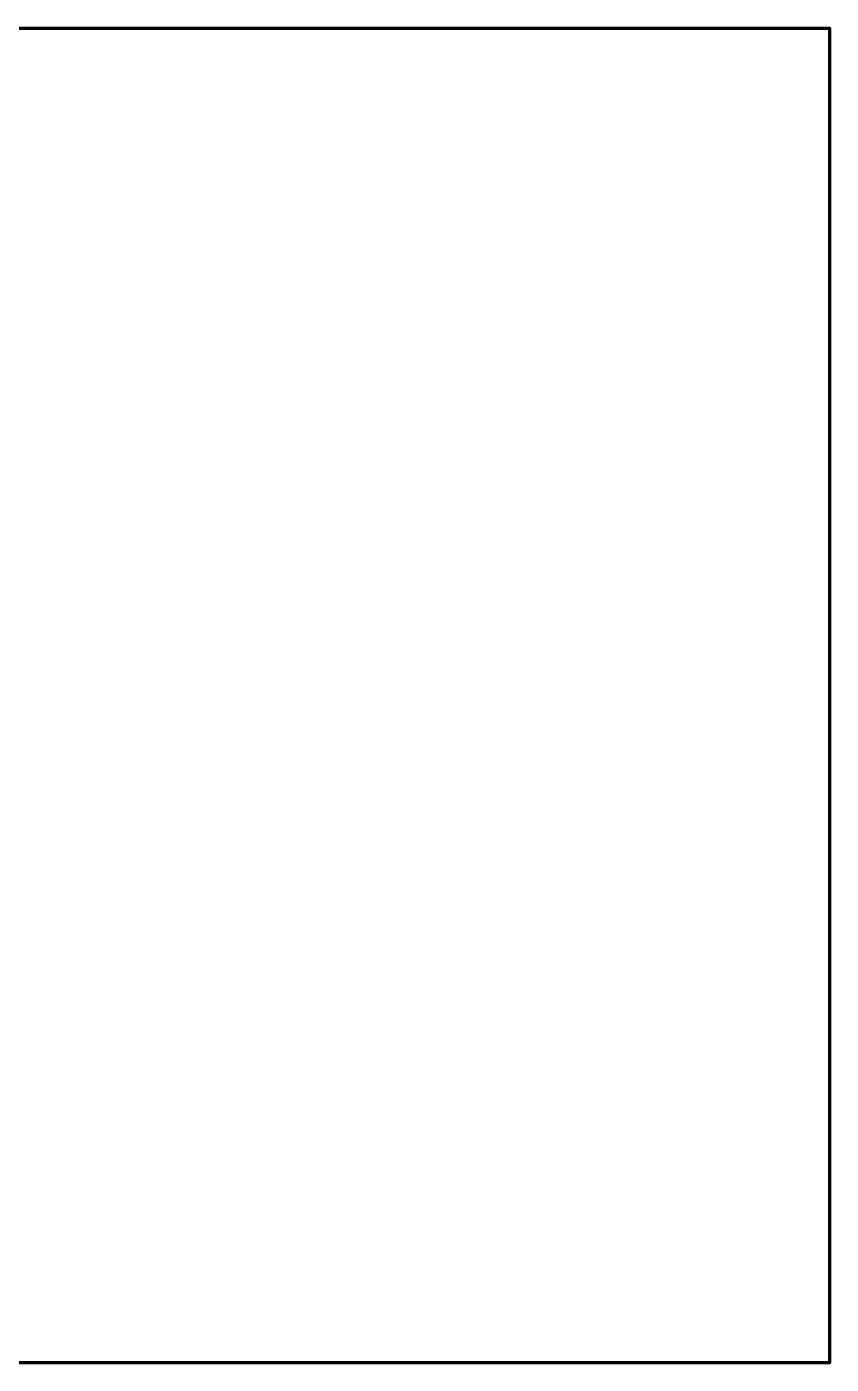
# Model space of a CAD drawing. Header units: millimetres. Extents: x -570 to 1662, y -720 to 838.
# Drawn here: x 827.9 to 889.1, y 736.5 to 838.3 of the extents above; entities that cross this region are included whole.
import ezdxf

# ---------------------------------------------------------------- set-up
doc = ezdxf.new("R2010")
doc.units = ezdxf.units.MM
doc.layers.add('KeepOutLayer', color=6, linetype='Continuous')

msp = doc.modelspace()

# ---------------------------------------------------------------- linework, layer by layer
at = {"layer": 'KeepOutLayer', "const_width": 0.254}
for points in [[(736.6, 838.2), (889, 838.2)], [(889, 736.6), (889, 838.2)], [(736.6, 736.6), (889, 736.6)]]:
    msp.add_lwpolyline(points, dxfattribs=at)
at = {"layer": 'KeepOutLayer', "const_width": 0.127}
for points in [[(888.94, 838.2, 1), (889.06, 838.2, 1)], [(888.94, 838.2, 1), (889.06, 838.2, 1)], [(888.94, 736.6, 1), (889.06, 736.6, 1)], [(888.94, 736.6, 1), (889.06, 736.6, 1)]]:
    msp.add_lwpolyline(points, format="xyb", close=True, dxfattribs=at)

doc.saveas('drawing.dxf')
